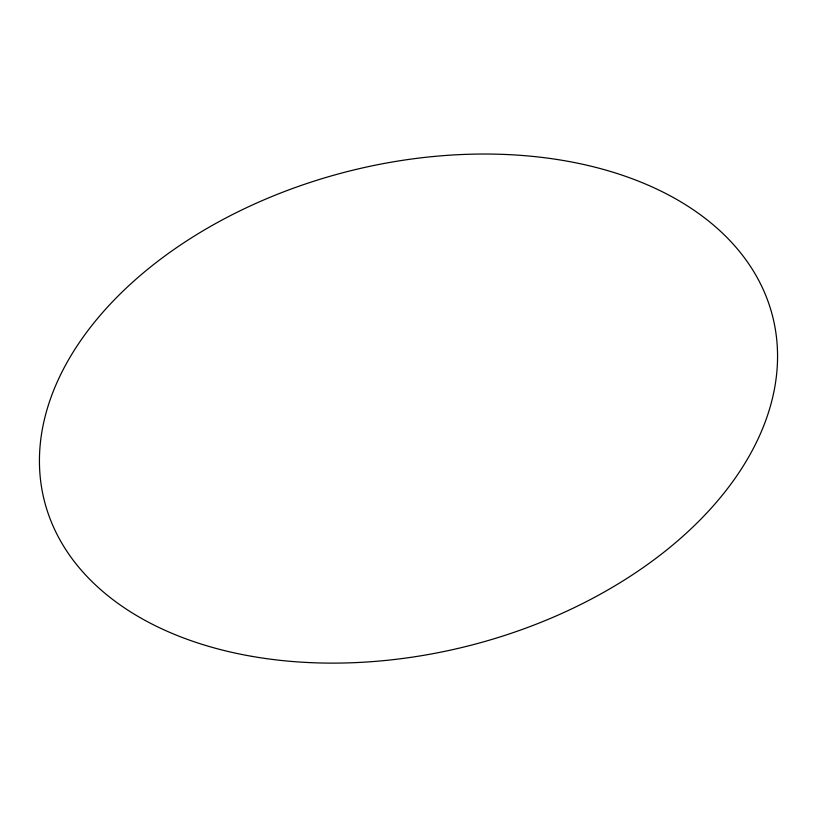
<?xml version="1.0" encoding="UTF-8"?>
<svg xmlns="http://www.w3.org/2000/svg" width="817" height="817" viewBox="0 0 817 817"><rect width="100%" height="100%" fill="white"/><g stroke="black" fill="none" stroke-linecap="round" stroke-linejoin="round"><path stroke-width="1.23" d="M252.29 656.419A375.626 244.763 -14.2 0 0 776.15 334.715A375.626 244.763 -14.2 0 0 197.06 234.367A375.626 244.763 -14.2 0 0 252.29 656.419"/></g></svg>
